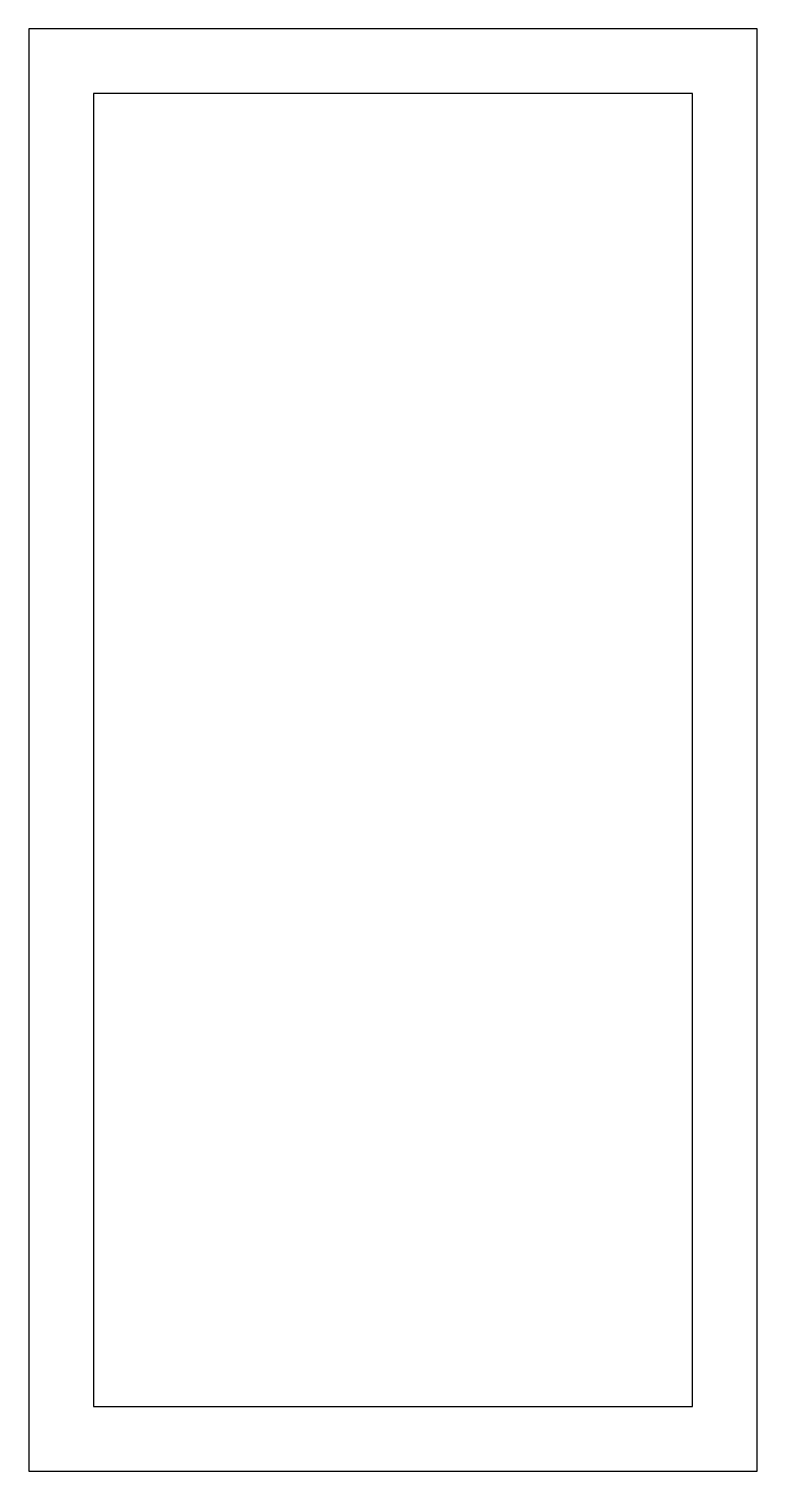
# Model space of a CAD drawing. Extents: x -55 to 55, y -109 to 109.
import ezdxf

# ---------------------------------------------------------------- set-up
doc = ezdxf.new("R2010")
doc.units = 0
doc.layers.get('0').update_dxf_attribs({"linetype": 'CONTINUOUS'})

msp = doc.modelspace()

# ---------------------------------------------------------------- linework, layer by layer
at = {"color": 7, "linetype": 'CONTINUOUS'}
for p, q in [((-55, 109), (-55, -109)), ((55, 109), (-55, 109)), ((55, -109), (55, 109)), ((45.25, 99.25), (-45.25, 99.25)), ((-45.25, 99.25), (-45.25, -99.25)), ((45.25, -99.25), (45.25, 99.25)), ((-45.25, -99.25), (45.25, -99.25)), ((-55, -109), (55, -109))]:
    msp.add_line(p, q, dxfattribs=at)

doc.saveas('drawing.dxf')
